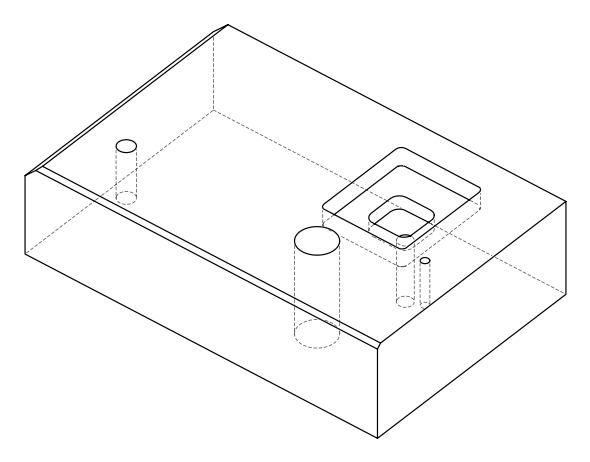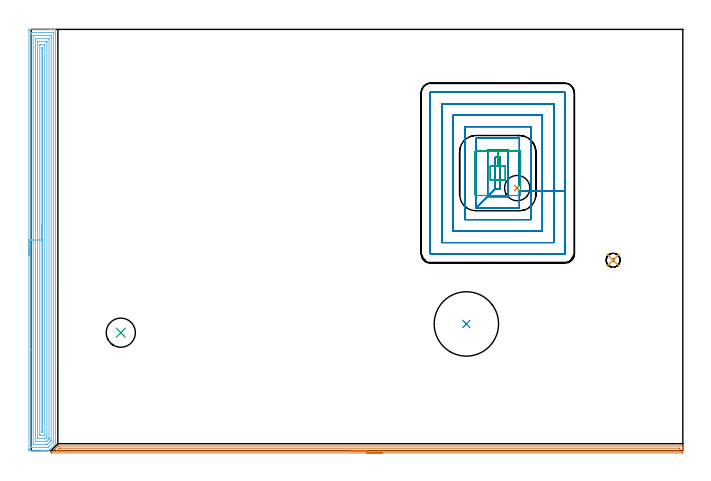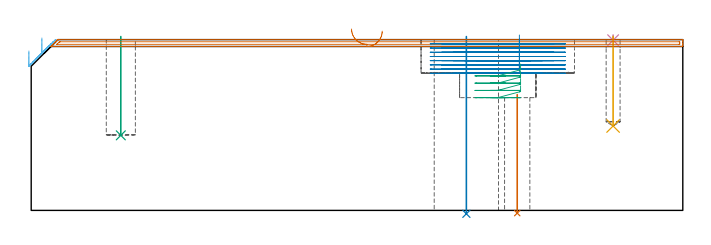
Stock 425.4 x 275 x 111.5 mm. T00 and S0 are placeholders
(PLAN: 9 operations, 7 tool changes, 50.9 min)
(1 INDEXABLE_INSERT_DRILL_THROUGH_HOLE_FROM_SOLID | STEP1HOLE | NXT0302_004 | 0.32 min | 23793 mm3)
(2 INDEXABLE_INSERT_DRILL_THROUGH_HOLE_FROM_SOLID_1 | STEP1HOLE_1 | NXT0302_036 | 0.46 min | 154399 mm3)
(3 INDEXABLE_INSERT_DRILL_BLIND_HOLE_FROM_SOLID | STEP1POCKET | NXT0302_009 | 0.26 min | 17631 mm3)
(4 SPOT_DRILL | STEP1POCKET_1 | NXT0321_9005460120000 | 0.03 min | 6 mm3)
(5 DRILL_BLIND_HOLE_INTO_CENTER | STEP1POCKET_1 | UGT0301_206 | 0.24 min | 3528 mm3)
(6 AREA_MILL | FG_CHAMFER_SURFACE | UGT0205_001 | 15.57 min | 41629 mm3)
(7 AREA_MILL_1 | FG_CHAMFER_SURFACE_1 | UGT0205_001 | 6.74 min | 4150 mm3)
(8 MILL_RECTANGULAR_POCKET | POCKET_RECTANGULAR_STRAIGHT | UGT0201_092 | Follow Part, ap 3, ae 75% | 25.33 min | 253834 mm3)
(9 MILL_RECTANGULAR_POCKET_1 | POCKET_RECTANGULAR_STRAIGHT_1 | UGT0201_104 | Follow Part, ap 5, ae 75% | 1.97 min | 33910 mm3)
(TOOL NXT0302_004 | Index. Insert Drill 16.5mm [880-D1650L20-05] | D16.5 PA176 FL83 Z2)
(TOOL NXT0302_036 | Index. Insert Drill 42mm [880-D4200L50-05] | D42 PA176 FL210 Z2)
(TOOL NXT0302_009 | Index. Insert Drill 19mm [880-D1900L25-05] | D19 PA176 FL95 Z2)
(TOOL NXT0321_9005460120000 | NC Spot Drill, 142deg, 12mm, Carbide, Uncoated | D12 PA142 FL30 Z2)
(TOOL UGT0301_206 | Twist Drill 9.1 mm | D9.1 PA118 FL78 Z2)
(TOOL UGT0205_001 | Chamfer Mill 20 x 3 x 45 deg. | D20 FL50 Z2)
(TOOL UGT0201_092 | End mill 12 mm | D12 R1 FL26 Z4)
(TOOL UGT0201_104 | End Mill 20 mm | D20 FL22 Z2)
(OP 1 INDEXABLE_INSERT_DRILL_THROUGH_HOLE_FROM_SOLID)
G17 G21 G94 G90
T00 M6
G54
G17 G0 G90 X317.3 Y171.4 S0 M3
G43 Z121.5 H1
G94 G81 G98 Z-1.788 F250. R75.6
G80
M5
M2
(OP 2 INDEXABLE_INSERT_DRILL_THROUGH_HOLE_FROM_SOLID_1)
G17 G21 G94 G90
T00 M6
G54
G17 G0 G90 X284.1 Y82.7 S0 M3
G43 Z121.5 H1
G94 G81 G98 Z-2.233 F250. R113.5
G80
M5
M2
(OP 3 INDEXABLE_INSERT_DRILL_BLIND_HOLE_FROM_SOLID)
G17 G21 G94 G90
T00 M6
G54
G17 G0 G90 X58.5 Y77. S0 M3
G43 Z121.5 H1
G94 G81 G98 Z49. F250. R113.5
G80
M5
M2
(OP 4 SPOT_DRILL)
G17 G21 G94 G90
T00 M6
G54
G17 G0 G90 X379.9 Y124.3 S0 M3
G43 Z121.5 H0
G94 G81 G98 Z111.108 F250. R114.5
G80
M5
M2
(OP 5 DRILL_BLIND_HOLE_INTO_CENTER)
G17 G21 G94 G90
T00 M6
G54
G17 G0 G90 X379.9 Y124.3 S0 M3
G43 Z121.5 H0
G94 G81 G98 Z55.1 F250. R113.5
G80
M5
M2
(OP 6 AREA_MILL)
G17 G21 G94 G90
T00 M6
G54
G17 G0 G90 X-1.5 Y127.5 S1061 M3
G43 Z121.5 H0
Z104.1
G94 G1 Y127.538 Z103.228 F250.
Y127.652 Z102.363
Y127.841 Z101.512
Y128.103 Z100.68
Y128.437 Z99.874
Y128.84 Z99.1
Y129.308 Z98.364
Y129.839 Z97.672
Y130.429 Z97.029
Y131.072 Z96.44
Y131.764 Z95.908
Y132.5 Z95.44
Y133.274 Z95.037
Y134.08 Z94.703
Y134.912 Z94.441
Y135.763 Z94.252
Y136.628 Z94.138
Y137.5 Z94.1
X-1.499 Y274.403 Z94.101
X-1.497 Y274.783 Z94.102
X-1.492 Y274.99 Z94.105
X-1.123 Y274.995 Z94.474
X-0.536 Y275. Z95.061
X12.019 Z107.613
X12.597 Z108.195
X12.895 Z108.491
X14.647 Z110.242
X15.242 Z110.841
X15.644 Z111.243
X15.774 Y274.998 Z111.366
X15.897 Y274.99 Z111.488
X15.9 Y274.848 Z111.5
Y4.611
X15.896 Y4.506 Z111.489
X15.831 Y4.43 Z111.428
X15.268 Y3.867 Z110.867
X11.701 Y0.3 Z107.299
X11.581 Y0.178 Z107.177
X11.404 Y0.003 Z107.002
X11.4 Y0. Z106.998
X9.985 Z105.584
X9.39 Z104.986
X9.093 Z104.69
X8.514 Z104.111
X8.217 Z103.814
X7.638 Z103.233
X7.051 Z102.647
X-1.123 Y0.001 Z94.474
X-1.492 Y0.01 Z94.105
X-1.497 Y0.217 Z94.102
X-1.5 Y0.597 Z94.1
Y0.981
Y137.5
X-0.086 Z95.514
Y271.727
X-0.085 Y272.454 Z95.515
X-0.083 Y272.619 Z95.517
X-0.079 Y272.973 Z95.521
X0.263 Y272.992 Z95.863
X0.629 Y272.997 Z96.229
X1.131 Y273. Z96.731
X1.505 Z97.105
X14.273 Z109.873
X14.426 Y272.997 Z110.026
X14.452 Y272.995 Z110.052
X14.475 Y272.991 Z110.075
X14.479 Y272.959 Z110.079
X14.483 Y272.786 Z110.083
X14.485 Y272.619 Z110.085
X14.486 Y180.837 Z110.086
X14.485 Y6.113 Z110.085
X14.484 Y5.949 Z110.084
X14.48 Y5.585 Z110.08
X14.479 Y5.544 Z110.079
X14.456 Y5.516 Z110.056
X14.409 Y5.463 Z110.009
X14.329 Y5.38 Z109.929
X11.236 Y2.286 Z106.836
X11.143 Y2.194 Z106.743
X11.001 Y2.059 Z106.601
X10.951 Y2.012 Z106.551
X10.891 Y2.01 Z106.491
X10.639 Y2.002 Z106.239
X10.266 Y2.001 Z105.866
X9.765 Y2. Z105.365
X0.127 Z95.727
X-0.026 Y2.003 Z95.574
X-0.052 Y2.005 Z95.548
X-0.075 Y2.009 Z95.525
X-0.079 Y2.041 Z95.521
X-0.084 Y2.215 Z95.516
X-0.085 Y2.381 Z95.515
X-0.086 Y66.105 Z95.514
Y137.5
X1.328 Z96.928
X1.329 Y270.835 Z96.929
X1.33 Y270.925 Z96.93
X1.333 Y270.969 Z96.933
X1.335 Y270.985 Z96.935
X1.35 Y270.993 Z96.95
X1.505 Y270.996 Z97.105
X2.22 Y271. Z97.82
X2.381 Z97.981
X12.734 Y270.999 Z108.334
X12.895 Y270.995 Z108.495
X13.05 Y270.99 Z108.65
X13.064 Y270.835 Z108.664
X13.067 Y270.659 Z108.667
X13.071 Y269.943 Z108.671
Y269.764
Y7.552
X13.07 Y6.84 Z108.67
X13.068 Y6.664 Z108.668
X13.065 Y6.602 Z108.665
X13.058 Y6.569 Z108.658
X13.038 Y6.547 Z108.638
X12.895 Y6.396 Z108.495
X12.674 Y6.173 Z108.274
X12.45 Y5.949 Z108.05
X11.143 Y4.641 Z106.743
X10.906 Y4.406 Z106.506
X10.662 Y4.165 Z106.262
X10.528 Y4.039 Z106.128
X10.48 Y4.01 Z106.08
X10.424 Y4.004 Z106.024
X10.266 Y4.002 Z105.866
X9.552 Y4. Z105.152
X1.666 Y4.001 Z97.266
X1.505 Y4.005 Z97.105
X1.35 Y4.01 Z96.95
X1.335 Y4.165 Z96.935
X1.332 Y4.341 Z96.932
X1.329 Y5.057 Z96.929
X1.328 Y5.237 Z96.928
Y137.5
X2.743 Z98.343
Y268.16
X2.744 Y268.682 Z98.344
X2.747 Y268.858 Z98.347
X2.75 Y268.988 Z98.35
X3.308 Y269. Z98.908
X11.193 Z106.793
X11.553 Y268.994 Z107.153
X11.641 Y268.99 Z107.241
X11.651 Y268.985 Z107.251
X11.653 Y268.971 Z107.253
X11.656 Y268.942 Z107.256
X11.657 Y268.876 Z107.257
Y268.527
Y8.624
X11.655 Y8.103 Z107.255
X11.65 Y7.732 Z107.25
X11.647 Y7.607 Z107.247
X11.565 Y7.52 Z107.165
X11.459 Y7.41 Z107.059
X11.143 Y7.091 Z106.743
X11.018 Y6.967 Z106.618
X10.576 Y6.525 Z106.176
X10.266 Y6.215 Z105.866
X10.133 Y6.084 Z105.733
X10.082 Y6.038 Z105.682
X10.055 Y6.015 Z105.655
X10.009 Y6.01 Z105.609
X9.803 Y6.005 Z105.403
X9.39 Y6. Z104.99
X9.34 Z104.94
X3.207 Z98.807
X2.847 Y6.006 Z98.447
X2.759 Y6.01 Z98.359
X2.749 Y6.015 Z98.349
X2.746 Y6.028 Z98.346
X2.744 Y6.058 Z98.344
X2.743 Y6.124 Z98.343
Y6.473
Y137.5
X4.157 Z99.757
X4.158 Y266.81 Z99.758
X4.159 Y266.918 Z99.759
X4.161 Y266.971 Z99.761
X4.163 Y266.99 Z99.763
X4.193 Y266.992 Z99.793
X4.398 Y266.998 Z99.998
X5.01 Y267. Z100.61
X5.273 Z100.873
X9.39 Z104.99
X9.654 Y266.999 Z105.254
X10.116 Y266.994 Z105.716
X10.224 Y266.99 Z105.824
X10.237 Y266.985 Z105.837
X10.239 Y266.967 Z105.839
X10.241 Y266.916 Z105.841
X10.242 Y266.813 Z105.842
X10.243 Y9.54 Z105.843
X10.237 Y8.654 Z105.837
X10.216 Y8.624 Z105.816
X9.802 Y8.205 Z105.402
X9.663 Y8.07 Z105.263
X9.613 Y8.023 Z105.213
X9.543 Y8.01 Z105.143
X9.39 Y8.006 Z104.99
X9.126 Y8.001 Z104.726
X4.746 Z100.346
X4.284 Y8.006 Z99.884
X4.176 Y8.01 Z99.776
X4.163 Y8.014 Z99.763
X4.161 Y8.033 Z99.761
X4.159 Y8.084 Z99.759
X4.157 Y8.187 Z99.757
Y137.5
X5.571 Z101.171
Y264.592
X5.572 Y264.911 Z101.172
X5.575 Y264.957 Z101.175
X5.578 Y264.98 Z101.178
X5.587 Y264.99 Z101.187
X5.686 Y264.994 Z101.286
X5.886 Y264.998 Z101.486
X6.361 Y265. Z101.961
X8.113 Z103.713
X8.514 Y264.999 Z104.114
X8.648 Y264.998 Z104.248
X8.754 Y264.994 Z104.354
X8.819 Y264.99 Z104.419
X8.822 Y264.912 Z104.422
X8.827 Y264.592 Z104.427
X8.828 Y264.272 Z104.428
X8.829 Y10.408 Z104.429
X8.828 Y10.089 Z104.428
X8.825 Y10.042 Z104.425
X8.822 Y10.02 Z104.422
X8.812 Y10.01 Z104.412
X8.714 Y10.006 Z104.314
X8.514 Y10.002 Z104.114
X8.039 Y10. Z103.639
X6.286 Z101.886
X5.886 Z101.486
X5.752 Y10.002 Z101.352
X5.646 Y10.006 Z101.246
X5.581 Y10.01 Z101.181
X5.578 Y10.088 Z101.178
X5.573 Y10.408 Z101.173
X5.571 Y10.728 Z101.171
Y137.5
X6.985 Z102.585
X6.986 Y262.808 Z102.586
X6.987 Y262.917 Z102.587
X6.99 Y262.971 Z102.59
X6.992 Y262.99 Z102.592
X7.012 Y262.993 Z102.612
X7.106 Y262.998 Z102.706
X7.2 Z102.8
X7.388 Y262.993 Z102.988
X7.407 Y262.99 Z103.007
X7.41 Y262.977 Z103.01
X7.413 Y262.939 Z103.013
X7.414 Y262.881 Z103.014
X7.415 Y262.808 Z103.015
X7.414 Y12.192 Z103.014
X7.413 Y12.082 Z103.013
X7.41 Y12.029 Z103.01
X7.408 Y12.01 Z103.008
X7.388 Y12.007 Z102.988
X7.294 Y12.002 Z102.894
X7.2 Z102.8
X7.012 Y12.007 Z102.612
X6.992 Y12.01 Z102.592
X6.99 Y12.023 Z102.59
X6.987 Y12.061 Z102.587
X6.986 Y12.119 Z102.586
X6.985 Y12.192 Z102.585
Y137.5
Y138.371 Z102.623
Y139.236 Z102.737
Y140.088 Z102.926
Y140.92 Z103.188
Y141.726 Z103.522
Y142.5 Z103.925
Y143.236 Z104.394
Y143.928 Z104.925
Y144.571 Z105.514
Y145.16 Z106.157
Y145.691 Z106.85
Y146.16 Z107.585
Y146.563 Z108.359
Y146.897 Z109.165
Y147.159 Z109.997
Y147.348 Z110.849
Y147.462 Z111.714
Y147.5 Z112.585
G0 Z121.5
M5
M2
(OP 7 AREA_MILL_1)
G17 G21 G94 G90
T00 M6
G54
G17 G0 G90 X229.15 Y-1.5 S1061 M3
G43 Z121.5 H0
Z117.
G94 G1 X229.112 Z116.128 F250.
X228.998 Z115.264
X228.809 Z114.412
X228.547 Z113.58
X228.213 Z112.774
X227.81 Z112.
X227.341 Z111.264
X226.81 Z110.572
X226.221 Z109.929
X225.578 Z109.34
X224.886 Z108.809
X224.15 Z108.34
X223.376 Z107.937
X222.57 Z107.603
X221.738 Z107.341
X220.886 Z107.152
X220.021 Z107.038
X219.15 Z107.
X13.06
X12.916 Y-1.496 Z107.003
X12.947 Y-1.459 Z107.039
X13.08 Y-1.32 Z107.179
X13.675 Y-0.723 Z107.773
X13.974 Y-0.426 Z108.074
X14.559 Y0.161 Z108.657
X14.909 Y0.509 Z109.009
X15.443 Y1.045 Z109.541
X16.033 Y1.634 Z110.133
X16.209 Y1.81 Z110.308
X16.327 Y1.928 Z110.425
X16.917 Y2.517 Z111.017
X17.359 Y2.959 Z111.459
X17.362 Y2.961 Z111.461
X17.405 Y2.998 Z111.486
X17.997 Y3. Z111.5
X425.22
X425.392 Y2.997 Z111.488
X425.4 Y2.984 Z111.474
Y2.611 Z111.11
Y2.347 Z110.846
Y1.634 Z110.129
Y0.394 Z108.891
Y-0.134 Z108.361
Y-0.754 Z107.742
X425.397 Y-1.017 Z107.478
X425.391 Y-1.491 Z107.005
X425.255 Y-1.494 Z107.003
X424.773 Y-1.5 Z107.
X219.15
Y-0.086 Z108.414
X17.103 Y-0.085 Z108.415
X17.054
X16.8 Y-0.079 Z108.421
X16.818 Y-0.043 Z108.457
X16.911 Y0.056 Z108.556
X17.01 Y0.159 Z108.659
X18.242 Y1.392 Z109.892
X18.336 Y1.483 Z109.983
X18.396 Y1.539 Z110.039
X18.429 Y1.567 Z110.067
X18.47 Y1.579 Z110.079
X18.891 Y1.585 Z110.085
X18.94
X423.034
X423.377 Y1.579 Z110.079
X423.39 Y1.468 Z109.968
X423.397 Y1.226 Z109.726
X423.399 Y0.75 Z109.25
X423.397 Y0.342 Z108.842
X423.39 Y-0.068 Z108.432
X423.376 Y-0.079 Z108.421
X423.354 Y-0.082 Z108.418
X423.302 Y-0.084 Z108.416
X423.196 Y-0.085 Z108.415
X422.985 Y-0.086 Z108.414
X219.15
X218.278 Z108.452
X217.413 Z108.566
X216.562 Z108.755
X215.73 Z109.017
X214.924 Z109.351
X214.15 Z109.754
X213.414 Z110.223
X212.722 Z110.754
X212.079 Z111.343
X211.489 Z111.986
X210.958 Z112.678
X210.49 Z113.414
X210.087 Z114.188
X209.753 Z114.994
X209.491 Z115.826
X209.302 Z116.678
X209.188 Z117.543
X209.15 Z118.414
G0 Z121.5
M5
M2
(OP 8 MILL_RECTANGULAR_POCKET)
G17 G21 G94 G90
T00 M6
G54
G17 G0 G90 X318.7 Y194.608 S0 M3
G43 Z121.5 H0
Z114.5
G94 G1 Y173.149 Z108.75 F250.
Y204. F500.
X290.5
Y158.3
X298. Y165.8
X303. Y170.8
X306.2
Y191.5
X303.
Y170.8
X298. Y165.8
X311.2
Y196.5
X298.
Y165.8
X290.5 Y158.3
X318.7
Y169.657
X326.2
Y211.5
X283.
Y150.8
X326.2
Y169.657
X333.7
Y219.
X275.5
Y143.3
X333.7
Y169.657
X341.2
Y226.5
X268.
Y135.8
X341.2
Y169.657
X348.7
Y233.5
G3 X348.2 Y234. R0.5
G1 X261.
G3 X260.5 Y233.5 R0.5
G1 Y128.8
G3 X261. Y128.3 R0.5
G1 X348.2
G3 X348.7 Y128.8 R0.5
G1 Y169.657
Y170.657
G0 X318.7 Y194.608 Z111.75
G1 Y173.149 Z106. F250.
Y204. F500.
X290.5
Y158.3
X298. Y165.8
X303. Y170.8
X306.2
Y191.5
X303.
Y170.8
X298. Y165.8
X311.2
Y196.5
X298.
Y165.8
X290.5 Y158.3
X318.7
Y169.657
X326.2
Y211.5
X283.
Y150.8
X326.2
Y169.657
X333.7
Y219.
X275.5
Y143.3
X333.7
Y169.657
X341.2
Y226.5
X268.
Y135.8
X341.2
Y169.657
X348.7
Y233.5
G3 X348.2 Y234. R0.5
G1 X261.
G3 X260.5 Y233.5 R0.5
G1 Y128.8
G3 X261. Y128.3 R0.5
G1 X348.2
G3 X348.7 Y128.8 R0.5
G1 Y169.657
Y170.657
G0 X318.7 Y194.608 Z109.
G1 Y173.149 Z103.25 F250.
Y204. F500.
X290.5
Y158.3
X298. Y165.8
X303. Y170.8
X306.2
Y191.5
X303.
Y170.8
X298. Y165.8
X311.2
Y196.5
X298.
Y165.8
X290.5 Y158.3
X318.7
Y169.657
X326.2
Y211.5
X283.
Y150.8
X326.2
Y169.657
X333.7
Y219.
X275.5
Y143.3
X333.7
Y169.657
X341.2
Y226.5
X268.
Y135.8
X341.2
Y169.657
X348.7
Y233.5
G3 X348.2 Y234. R0.5
G1 X261.
G3 X260.5 Y233.5 R0.5
G1 Y128.8
G3 X261. Y128.3 R0.5
G1 X348.2
G3 X348.7 Y128.8 R0.5
G1 Y169.657
Y170.657
G0 X318.7 Y194.608 Z106.25
G1 Y173.149 Z100.5 F250.
Y204. F500.
X290.5
Y158.3
X298. Y165.8
X303. Y170.8
X306.2
Y191.5
X303.
Y170.8
X298. Y165.8
X311.2
Y196.5
X298.
Y165.8
X290.5 Y158.3
X318.7
Y169.657
X326.2
Y211.5
X283.
Y150.8
X326.2
Y169.657
X333.7
Y219.
X275.5
Y143.3
X333.7
Y169.657
X341.2
Y226.5
X268.
Y135.8
X341.2
Y169.657
X348.7
Y233.5
G3 X348.2 Y234. R0.5
G1 X261.
G3 X260.5 Y233.5 R0.5
G1 Y128.8
G3 X261. Y128.3 R0.5
G1 X348.2
G3 X348.7 Y128.8 R0.5
G1 Y169.657
Y170.657
G0 X318.7 Y194.608 Z103.5
G1 Y173.149 Z97.75 F250.
Y204. F500.
X290.5
Y158.3
X298. Y165.8
X303. Y170.8
X306.2
Y191.5
X303.
Y170.8
X298. Y165.8
X311.2
Y196.5
X298.
Y165.8
X290.5 Y158.3
X318.7
Y169.657
X326.2
Y211.5
X283.
Y150.8
X326.2
Y169.657
X333.7
Y219.
X275.5
Y143.3
X333.7
Y169.657
X341.2
Y226.5
X268.
Y135.8
X341.2
Y169.657
X348.7
Y233.5
G3 X348.2 Y234. R0.5
G1 X261.
G3 X260.5 Y233.5 R0.5
G1 Y128.8
G3 X261. Y128.3 R0.5
G1 X348.2
G3 X348.7 Y128.8 R0.5
G1 Y169.657
Y170.657
G0 X318.7 Y194.608 Z100.75
G1 Y173.149 Z95. F250.
Y204. F500.
X290.5
Y158.3
X298. Y165.8
X303. Y170.8
X306.2
Y191.5
X303.
Y170.8
X298. Y165.8
X311.2
Y196.5
X298.
Y165.8
X290.5 Y158.3
X318.7
Y169.657
X326.2
Y211.5
X283.
Y150.8
X326.2
Y169.657
X333.7
Y219.
X275.5
Y143.3
X333.7
Y169.657
X341.2
Y226.5
X268.
Y135.8
X341.2
Y169.657
X348.7
Y233.5
G3 X348.2 Y234. R0.5
G1 X261.
G3 X260.5 Y233.5 R0.5
G1 Y128.8
G3 X261. Y128.3 R0.5
G1 X348.2
G3 X348.7 Y128.8 R0.5
G1 Y169.657
Y170.657
G0 X318.7 Y194.608 Z98.
G1 Y173.149 Z92.25 F250.
Y204. F500.
X290.5
Y158.3
X298. Y165.8
X303. Y170.8
X306.2
Y191.5
X303.
Y170.8
X298. Y165.8
X311.2
Y196.5
X298.
Y165.8
X290.5 Y158.3
X318.7
Y169.657
X326.2
Y211.5
X283.
Y150.8
X326.2
Y169.657
X333.7
Y219.
X275.5
Y143.3
X333.7
Y169.657
X341.2
Y226.5
X268.
Y135.8
X341.2
Y169.657
X348.7
Y233.5
G3 X348.2 Y234. R0.5
G1 X261.
G3 X260.5 Y233.5 R0.5
G1 Y128.8
G3 X261. Y128.3 R0.5
G1 X348.2
G3 X348.7 Y128.8 R0.5
G1 Y169.657
Y170.657
G0 X318.7 Y194.608 Z95.25
G1 Y173.149 Z89.5 F250.
Y204. F500.
X290.5
Y158.3
X298. Y165.8
X303. Y170.8
X306.2
Y191.5
X303.
Y170.8
X298. Y165.8
X311.2
Y196.5
X298.
Y165.8
X290.5 Y158.3
X318.7
Y169.657
X326.2
Y211.5
X283.
Y150.8
X326.2
Y169.657
X333.7
Y219.
X275.5
Y143.3
X333.7
Y169.657
X341.2
Y226.5
X268.
Y135.8
X341.2
Y169.657
X348.7
Y233.5
G3 X348.2 Y234. R0.5
G1 X261.
G3 X260.5 Y233.5 R0.5
G1 Y128.8
G3 X261. Y128.3 R0.5
G1 X348.2
G3 X348.7 Y128.8 R0.5
G1 Y169.657
Y170.657
G0 Z121.5
M5
M2
(OP 9 MILL_RECTANGULAR_POCKET_1)
G17 G21 G94 G90
T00 M6
G54
G17 G0 G90 X319.5 Y181.384 S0 M3
G43 Z121.5 H0
Z95.55
G94 G1 Y194.99 Z91.904 F250.
X319.447 Y195.199 Z91.846
X319.341 Y195.388 Z91.788
X319.188 Y195.541 Z91.73
X318.999 Y195.647 Z91.673
X318.79 Y195.7 Z91.615
X304.6 Z87.812
Y185.7
X299.7 F500.
Y176.6
X309.5
Y185.7
X304.6
Y195.7
X290.5
G3 X289.7 Y194.9 R0.8
G1 Y167.4
G3 X290.5 Y166.6 R0.8
G1 X318.7
G3 X319.5 Y167.4 R0.8
G1 Y194.9
G3 X318.7 Y195.7 R0.8
G1 X304.6
X303.6
G0 X319.5 Y181.384 Z90.812
G1 Y194.99 Z87.167 F250.
X319.447 Y195.199 Z87.109
X319.341 Y195.388 Z87.051
X319.188 Y195.541 Z86.993
X318.999 Y195.647 Z86.935
X318.79 Y195.7 Z86.877
X304.6 Z83.075
Y185.7
X299.7 F500.
Y176.6
X309.5
Y185.7
X304.6
Y195.7
X290.5
G3 X289.7 Y194.9 R0.8
G1 Y167.4
G3 X290.5 Y166.6 R0.8
G1 X318.7
G3 X319.5 Y167.4 R0.8
G1 Y194.9
G3 X318.7 Y195.7 R0.8
G1 X304.6
X303.6
G0 X319.5 Y181.384 Z86.075
G1 Y194.99 Z82.429 F250.
X319.447 Y195.199 Z82.371
X319.341 Y195.388 Z82.313
X319.188 Y195.541 Z82.256
X318.999 Y195.647 Z82.198
X318.79 Y195.7 Z82.14
X304.6 Z78.337
Y185.7
X299.7 F500.
Y176.6
X309.5
Y185.7
X304.6
Y195.7
X290.5
G3 X289.7 Y194.9 R0.8
G1 Y167.4
G3 X290.5 Y166.6 R0.8
G1 X318.7
G3 X319.5 Y167.4 R0.8
G1 Y194.9
G3 X318.7 Y195.7 R0.8
G1 X304.6
X303.6
G0 X319.5 Y181.384 Z81.337
G1 Y194.99 Z77.692 F250.
X319.447 Y195.199 Z77.634
X319.341 Y195.388 Z77.576
X319.188 Y195.541 Z77.518
X318.999 Y195.647 Z77.46
X318.79 Y195.7 Z77.402
X304.6 Z73.6
Y185.7
X299.7 F500.
Y176.6
X309.5
Y185.7
X304.6
Y195.7
X290.5
G3 X289.7 Y194.9 R0.8
G1 Y167.4
G3 X290.5 Y166.6 R0.8
G1 X318.7
G3 X319.5 Y167.4 R0.8
G1 Y194.9
G3 X318.7 Y195.7 R0.8
G1 X304.6
X303.6
G0 Z121.5
M5
M2
